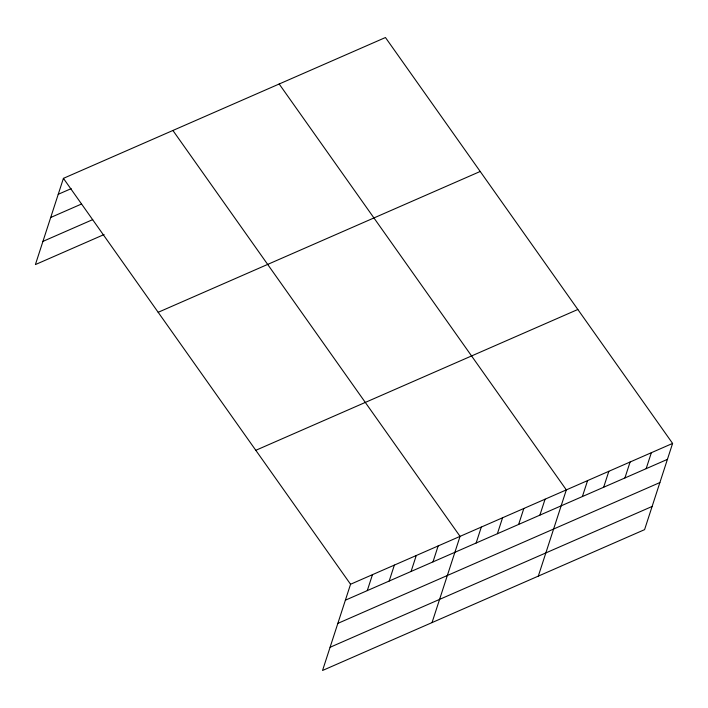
<?xml version="1.0" encoding="UTF-8"?>
<svg xmlns="http://www.w3.org/2000/svg" width="708" height="708" viewBox="0 0 708 708"><rect width="100%" height="100%" fill="white"/><g stroke="black" fill="none" stroke-linecap="round" stroke-linejoin="round"><path stroke-width="1.06" d="M672.6 443.42L350.557 584.25L322.547 670.476L644.581 529.646L672.6 443.42L385.453 37.524L63.419 178.354L35.4 264.58L104.085 234.543M367.284 590.614L372.461 574.675M389.179 581.038L394.356 565.099M411.074 571.462L416.26 555.514M432.977 561.886L438.155 545.939M432.039 622.589L460.058 536.363L172.911 130.476M476.13 543.018L481.307 527.071M497.388 533.717L502.565 517.778M518.637 524.424L523.823 508.486M539.894 515.132L545.072 499.184M538.31 576.117L566.329 489.892L279.182 84.004M582.401 496.538L587.578 480.599M603.659 487.246L608.836 471.307M624.907 477.953L630.093 462.014M646.165 468.661L651.342 452.713M58.233 194.293L71.181 188.638M50.702 217.489L81.562 203.993M42.94 241.384L92.704 219.622M158.176 312.299L480.21 171.469M255.8 450.306L577.843 309.476M345.38 600.189L667.423 459.368M337.849 623.385L659.883 482.555M330.078 647.28L652.121 506.45M63.419 178.354L350.557 584.25"/></g></svg>
